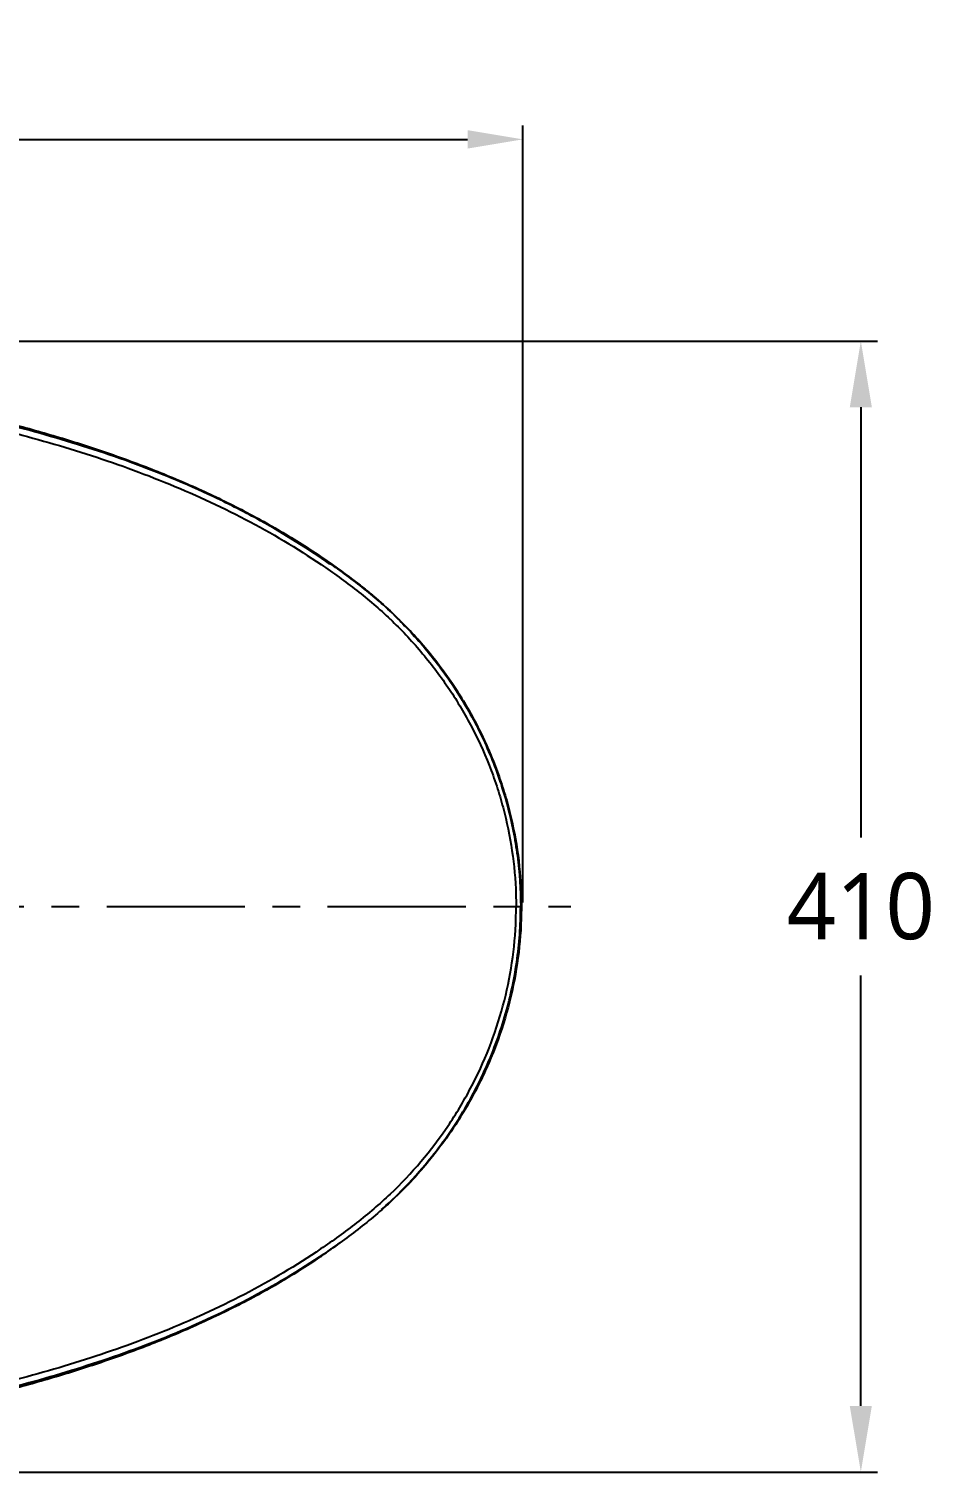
# Model space of a CAD drawing. Extents: x 2670 to 5532, y 31 to 2464.
# Drawn here: x 3428 to 3756, y 1540 to 2063 of the extents above; entities that cross this region are included whole.
import ezdxf

# ---------------------------------------------------------------- set-up
doc = ezdxf.new("R2010")
doc.units = 0
doc.header["$LTSCALE"] = 20
doc.header["$MEASUREMENT"] = 0
doc.linetypes.add('CENTER', pattern=[2, 1.25, -0.25, 0.25, -0.25])
doc.layers.get('0').update_dxf_attribs({"linetype": 'CONTINUOUS'})
doc.layers.get('DEFPOINTS').update_dxf_attribs({"linetype": 'CONTINUOUS'})
doc.layers.add('CENTER', color=2, linetype='CENTER')
doc.styles.get("Standard").update_dxf_attribs({"font": 'NanumGothic.ttf'})
doc.dimstyles.get("Standard").update_dxf_attribs({"dimtxt": 2.7, "dimasz": 2.5, "dimexe": 1.5, "dimexo": 1.5, "dimgap": 1.5, "dimtad": 1, "dimdec": 0, "dimlfac": 10, "dimzin": 0, "dimdsep": 46, "dimtxsty": 'Standard', "dimcen": 0, "dimclrt": 2, "dimadec": 0, "dimazin": 0, "dimtfac": 1, "dimtdec": 0, "dimtmove": 0, "dimatfit": 3, "dimfxl": 0, "dimtolj": 1, "dimtzin": 0, "dimarcsym": 0})

# ---------------------------------------------------------------- blocks, each defined once
blk = doc.blocks.new('*D28')
at = {"color": 3, "lineweight": -2}
for p, q in [((2916.64, 1746.43), (2916.64, 2027.75)), ((3606.41, 1746.43), (3606.41, 2027.75)), ((2936.64, 2022.75), (3586.41, 2022.75))]:
    blk.add_line(p, q, dxfattribs=at)
at = {"color": 3}
for points in [[(2936.64, 2026.08), (2936.64, 2019.41), (2916.64, 2022.75)], [(3586.41, 2026.08), (3586.41, 2019.41), (3606.41, 2022.75)]]:
    blk.add_solid(points, dxfattribs=at)
at = {"layer": 'DEFPOINTS', "color": 0}
for p in [(3606.41, 2022.75), (2916.64, 1744.93), (3606.41, 1744.93)]:
    blk.add_point(p, dxfattribs=at)
at = {"color": 2, "insert": (3261.53, 2046.35), "char_height": 25, "attachment_point": 5}
blk.add_mtext('\\A1;690', dxfattribs=at)
blk = doc.blocks.new('*D29')
at = {"color": 3, "lineweight": -2}
for p, q in [((3151.13, 1949.73), (3734.81, 1949.73)), ((3728.81, 1925.73), (3728.81, 1769.92)), ((3728.81, 1564.15), (3728.81, 1719.96)), ((3151.24, 1540.15), (3734.81, 1540.15))]:
    blk.add_line(p, q, dxfattribs=at)
at = {"color": 3}
for points in [[(3724.81, 1925.73), (3732.81, 1925.73), (3728.81, 1949.73)], [(3724.81, 1564.15), (3732.81, 1564.15), (3728.81, 1540.15)]]:
    blk.add_solid(points, dxfattribs=at)
at = {"layer": 'DEFPOINTS', "color": 0}
for p in [(3149.33, 1949.73), (3149.44, 1540.15), (3728.81, 1540.15)]:
    blk.add_point(p, dxfattribs=at)
at = {"color": 2, "insert": (3728.81, 1744.94), "char_height": 24, "attachment_point": 5}
blk.add_mtext('\\A1;410', dxfattribs=at)

msp = doc.modelspace()

# ---------------------------------------------------------------- linework, layer by layer
at = {"lineweight": -3}
for points, knots in [([(3559.82, 1850.6), (3557.85, 1852.48), (3553.82, 1856.11), (3545.48, 1862.91), (3530.31, 1873.92), (3507.32, 1887.62), (3477.7, 1901.21), (3447.19, 1912.05), (3416.01, 1920.75), (3373.64, 1929.93), (3331.05, 1936.21), (3288.23, 1940.66), (3256.03, 1943.17), (3223.75, 1944.98), (3202.17, 1945.65), (3191.37, 1945.84)], [-388.287062, -388.287062, -388.287062, -388.287062, -380.197745, -372.108432, -355.929804, -323.572549, -291.215294, -258.858039, -226.500785, -194.14353, -129.42902, -97.071765, -64.71451, -32.357255, 0, 0, 0, 0]), ([(3191.37, 1943.39), (3202.15, 1943.21), (3223.67, 1942.56), (3255.89, 1940.76), (3288.03, 1938.25), (3330.76, 1933.82), (3373.27, 1927.6), (3415.49, 1918.48), (3446.54, 1909.82), (3476.91, 1899.09), (3506.35, 1885.62), (3529.17, 1872.04), (3544.26, 1861.15), (3552.5, 1854.43), (3556.48, 1850.86), (3558.43, 1849.02)], [-386.637992, -386.637992, -386.637992, -386.637992, -354.41816, -322.198327, -289.978495, -257.758662, -193.318997, -161.099165, -128.879333, -96.6595, -64.439668, -32.219835, -16.109919, -8.054961, 0, 0, 0, 0]), ([(3352.16, 1933.66), (3357.26, 1932.88), (3362.35, 1932.05), (3367.43, 1931.18), (3379.44, 1929.12), (3391.39, 1926.79), (3403.27, 1924.1), (3409.21, 1922.75), (3415.13, 1921.32), (3421.03, 1919.77), (3426.93, 1918.23), (3432.8, 1916.58), (3438.64, 1914.83), (3444.48, 1913.07), (3450.29, 1911.21), (3456.06, 1909.22), (3461.83, 1907.23), (3467.56, 1905.12), (3473.24, 1902.87), (3478.92, 1900.62), (3484.55, 1898.24), (3490.1, 1895.7), (3495.66, 1893.16), (3501.16, 1890.47), (3506.56, 1887.62), (3511.97, 1884.77), (3517.3, 1881.76), (3522.52, 1878.57), (3525.13, 1876.98), (3527.71, 1875.34), (3530.27, 1873.66), (3532.82, 1871.98), (3535.35, 1870.26), (3537.85, 1868.49), (3540.34, 1866.72), (3542.81, 1864.91), (3545.24, 1863.05), (3546.45, 1862.12), (3547.66, 1861.17), (3548.85, 1860.21), (3550.05, 1859.26), (3551.23, 1858.29), (3552.4, 1857.3), (3554.74, 1855.33), (3557.03, 1853.29), (3559.25, 1851.19), (3559.47, 1850.98), (3559.68, 1850.78), (3559.9, 1850.57)], [113.965695, 113.965695, 113.965695, 113.965695, 129.436653, 129.436653, 129.436653, 165.972614, 165.972614, 165.972614, 184.253654, 184.253654, 184.253654, 202.546602, 202.546602, 202.546602, 220.852473, 220.852473, 220.852473, 239.171857, 239.171857, 239.171857, 257.503548, 257.503548, 257.503548, 275.844033, 275.844033, 275.844033, 294.192705, 294.192705, 294.192705, 303.368129, 303.368129, 303.368129, 312.545568, 312.545568, 312.545568, 321.727175, 321.727175, 321.727175, 326.317871, 326.317871, 326.317871, 330.907331, 330.907331, 330.907331, 340.095498, 340.095498, 340.095498, 340.984485, 340.984485, 340.984485, 340.984485]), ([(3536.62, 1868.94), (3528.42, 1874.72), (3514.58, 1883.28), (3500.35, 1890.56), (3494.77, 1893.22)], [-436.275357, -436.275357, -436.275357, -436.275357, -417.306863, -404.994379, -404.994379, -404.994379, -404.994379]), ([(3584.77, 1819.62), (3583.54, 1821.65), (3579.33, 1828.21), (3571.28, 1838.85), (3563.77, 1846.83), (3559.87, 1850.55)], [-39.753722, -39.753722, -39.753722, -39.753722, -32.606995, -16.303496, 0, 0, 0, 0]), ([(3558.48, 1848.97), (3562.33, 1845.31), (3569.74, 1837.47), (3579.53, 1824.56), (3587.78, 1810.86), (3593.38, 1798.72), (3597.05, 1788.56), (3600.12, 1778.26), (3602.81, 1765.25), (3603.92, 1753.21), (3603.99, 1746.39), (3604, 1744.93)], [-116.891479, -116.891479, -116.891479, -116.891479, -100.819494, -84.747507, -68.675519, -52.603531, -44.567538, -36.531544, -20.459556, -4.387569, 0, 0, 0, 0]), ([(3558.49, 1640.91), (3566.28, 1648.29), (3576.81, 1660.78), (3587.79, 1679.02), (3594.49, 1693.56), (3599.56, 1708.94), (3602.79, 1724.56), (3603.91, 1736.61), (3603.99, 1743.47), (3604, 1744.93)], [0, 0, 0, 0, 32.165183, 48.247775, 64.330368, 80.41296, 96.495553, 112.578146, 116.962933, 116.962933, 116.962933, 116.962933]), ([(3604, 1744.93), (3604.26, 1744.93), (3604.78, 1744.93), (3605.45, 1744.93), (3605.84, 1744.93), (3605.91, 1744.93), (3605.91, 1744.93)], [-3.407936, -3.407936, -3.407936, -3.407936, -2.556156, -1.703616, -0.851075, -0.115999, -0.115999, -0.115999, -0.115999]), ([(3584.78, 1670.26), (3583.56, 1668.25), (3576.44, 1657.14), (3567.73, 1646.82), (3559.85, 1639.3)], [78.914752, 78.914752, 78.914752, 78.914752, 86.053524, 118.695042, 118.695042, 118.695042, 118.695042]), ([(3558.43, 1640.85), (3554.57, 1637.2), (3546.4, 1630.26), (3528.96, 1617.67), (3505.96, 1604.04), (3476.47, 1590.61), (3446.28, 1579.96), (3415.42, 1571.39), (3373.55, 1562.31), (3330.86, 1556.06), (3288.03, 1551.61), (3255.83, 1549.1), (3223.57, 1547.28), (3191.3, 1546.34), (3159.01, 1546.18), (3134.79, 1546.59), (3118.68, 1547.28), (3113.07, 1547.6), (3110.14, 1547.79), (3109.89, 1547.8)], [-468.189193, -468.189193, -468.189193, -468.189193, -452.070548, -435.951904, -403.714759, -371.477614, -339.240469, -307.003324, -274.766179, -210.29189, -178.054745, -145.8176, -113.580455, -81.34331, -49.106165, -16.86902, -8.809734, -0.750447, 0, 0, 0, 0]), ([(3559.85, 1639.3), (3555.94, 1635.57), (3547.64, 1628.49), (3530.09, 1615.81), (3506.93, 1602.03), (3477.26, 1588.49), (3446.93, 1577.74), (3415.94, 1569.1), (3373.92, 1559.99), (3331.14, 1553.67), (3288.23, 1549.21), (3255.97, 1546.69), (3223.65, 1544.87), (3191.29, 1543.88), (3158.95, 1543.78), (3134.67, 1544.17), (3118.57, 1544.86), (3113.26, 1545.17), (3110.65, 1545.32)], [0, 0, 0, 0, 16.185145, 32.37029, 64.740435, 97.11058, 129.480725, 161.85087, 194.221016, 258.961306, 291.331451, 323.701596, 356.071742, 388.441887, 420.812032, 453.182177, 461.274714, 469.115694, 469.115694, 469.115694, 469.115694])]:
    msp.add_open_spline(points, degree=3, knots=knots, dxfattribs=at)
for points in [[(3536.62, 1868.94), (3536.71, 1869.06), (3536.76, 1869.13), (3536.77, 1869.15)], [(3536.62, 1868.94), (3536.71, 1869.06), (3536.76, 1869.13), (3536.77, 1869.15)], [(3555.31, 1635.24), (3556.84, 1636.59), (3558.33, 1637.97), (3559.79, 1639.37)], [(3555.31, 1635.24), (3556.84, 1636.59), (3558.33, 1637.97), (3559.79, 1639.37)]]:
    msp.add_open_spline(points, degree=3)
for points, knots in [([(3559.77, 1850.52), (3561.53, 1848.83), (3565.42, 1844.91), (3571.15, 1838.47), (3578.79, 1828.77), (3587.2, 1815.82), (3595.3, 1799.13), (3601.23, 1781.56), (3604.87, 1763.32), (3605.66, 1751.06), (3605.66, 1744.93)], [29.716865, 29.716865, 29.716865, 29.716865, 37.029197, 46.286496, 55.543795, 74.058393, 92.572992, 111.08759, 129.602188, 148.11676, 148.11676, 148.11676, 148.11676]), ([(3559.77, 1850.52), (3561.53, 1848.83), (3565.42, 1844.91), (3571.15, 1838.47), (3578.79, 1828.77), (3587.2, 1815.82), (3595.3, 1799.13), (3601.23, 1781.56), (3604.87, 1763.32), (3605.66, 1751.06), (3605.66, 1744.93)], [29.716865, 29.716865, 29.716865, 29.716865, 37.029197, 46.286496, 55.543795, 74.058393, 92.572992, 111.08759, 129.602188, 148.11676, 148.11676, 148.11676, 148.11676]), ([(3584.82, 1819.55), (3586.38, 1816.98), (3587.86, 1814.36), (3589.26, 1811.69), (3591.79, 1806.89), (3594.05, 1801.95), (3596.03, 1796.9), (3597.03, 1794.36), (3597.95, 1791.78), (3598.8, 1789.19), (3599.65, 1786.6), (3600.43, 1783.99), (3601.13, 1781.36), (3602.52, 1776.13), (3603.61, 1770.86), (3604.41, 1765.51), (3605.2, 1760.16), (3605.69, 1754.78), (3605.85, 1749.38), (3605.89, 1747.9), (3605.91, 1746.42), (3605.91, 1744.93)], [41.107424, 41.107424, 41.107424, 41.107424, 50.138247, 50.138247, 50.138247, 66.430201, 66.430201, 66.430201, 74.626761, 74.626761, 74.626761, 82.795231, 82.795231, 82.795231, 99.000549, 99.000549, 99.000549, 115.210842, 115.210842, 115.210842, 119.6575, 119.6575, 119.6575, 119.6575]), ([(3584.82, 1819.55), (3586.38, 1816.98), (3587.86, 1814.36), (3589.26, 1811.69), (3591.79, 1806.89), (3594.05, 1801.95), (3596.03, 1796.9), (3597.03, 1794.36), (3597.95, 1791.78), (3598.8, 1789.19), (3599.65, 1786.6), (3600.43, 1783.99), (3601.13, 1781.36), (3602.52, 1776.13), (3603.61, 1770.86), (3604.41, 1765.51), (3605.2, 1760.16), (3605.69, 1754.78), (3605.85, 1749.38), (3605.89, 1747.9), (3605.91, 1746.42), (3605.91, 1744.93)], [41.107424, 41.107424, 41.107424, 41.107424, 50.138247, 50.138247, 50.138247, 66.430201, 66.430201, 66.430201, 74.626761, 74.626761, 74.626761, 82.795231, 82.795231, 82.795231, 99.000549, 99.000549, 99.000549, 115.210842, 115.210842, 115.210842, 119.6575, 119.6575, 119.6575, 119.6575]), ([(3559.83, 1639.41), (3563.47, 1642.92), (3571.76, 1651.73), (3583.1, 1667.03), (3593.06, 1685.35), (3600.31, 1704.73), (3604.71, 1724.8), (3605.66, 1738.19), (3605.66, 1744.93)], [5.984869, 5.984869, 5.984869, 5.984869, 20.772476, 41.544951, 62.317427, 83.089903, 103.862378, 124.634854, 124.634854, 124.634854, 124.634854]), ([(3559.83, 1639.41), (3563.47, 1642.92), (3571.76, 1651.73), (3583.1, 1667.03), (3593.06, 1685.35), (3600.31, 1704.73), (3604.71, 1724.8), (3605.66, 1738.19), (3605.66, 1744.93)], [5.984869, 5.984869, 5.984869, 5.984869, 20.772476, 41.544951, 62.317427, 83.089903, 103.862378, 124.634854, 124.634854, 124.634854, 124.634854]), ([(3605.91, 1744.93), (3605.91, 1743.45), (3605.89, 1741.95), (3605.84, 1740.47), (3605.69, 1735.05), (3605.2, 1729.66), (3604.4, 1724.3), (3603.6, 1718.95), (3602.51, 1713.67), (3601.11, 1708.45), (3599.71, 1703.2), (3598, 1698), (3596.02, 1692.94), (3594.05, 1687.9), (3591.79, 1682.98), (3589.27, 1678.19), (3587.92, 1675.62), (3586.49, 1673.1), (3585, 1670.62)], [1.18668, 1.18668, 1.18668, 1.18668, 5.652732, 5.652732, 5.652732, 21.90474, 21.90474, 21.90474, 38.114207, 38.114207, 38.114207, 54.449379, 54.449379, 54.449379, 70.695996, 70.695996, 70.695996, 79.392465, 79.392465, 79.392465, 79.392465]), ([(3605.91, 1744.93), (3605.91, 1743.45), (3605.89, 1741.95), (3605.84, 1740.47), (3605.69, 1735.05), (3605.2, 1729.66), (3604.4, 1724.3), (3603.6, 1718.95), (3602.51, 1713.67), (3601.11, 1708.45), (3599.71, 1703.2), (3598, 1698), (3596.02, 1692.94), (3594.05, 1687.9), (3591.79, 1682.98), (3589.27, 1678.19), (3587.92, 1675.62), (3586.49, 1673.1), (3585, 1670.62)], [1.18668, 1.18668, 1.18668, 1.18668, 5.652732, 5.652732, 5.652732, 21.90474, 21.90474, 21.90474, 38.114207, 38.114207, 38.114207, 54.449379, 54.449379, 54.449379, 70.695996, 70.695996, 70.695996, 79.392465, 79.392465, 79.392465, 79.392465]), ([(3584.78, 1670.27), (3582.5, 1666.51), (3580.06, 1662.86), (3577.46, 1659.32), (3573.84, 1654.38), (3569.92, 1649.66), (3565.73, 1645.19), (3565.24, 1644.66), (3564.74, 1644.14), (3564.24, 1643.62)], [45.180689, 45.180689, 45.180689, 45.180689, 58.360936, 58.360936, 58.360936, 76.747282, 76.747282, 76.747282, 78.914752, 78.914752, 78.914752, 78.914752]), ([(3584.78, 1670.27), (3582.5, 1666.51), (3580.06, 1662.86), (3577.46, 1659.32), (3573.84, 1654.38), (3569.92, 1649.66), (3565.73, 1645.19), (3565.24, 1644.66), (3564.74, 1644.14), (3564.24, 1643.62)], [45.180689, 45.180689, 45.180689, 45.180689, 58.360936, 58.360936, 58.360936, 76.747282, 76.747282, 76.747282, 78.914752, 78.914752, 78.914752, 78.914752]), ([(3502.5, 1600.2), (3508.23, 1603.11), (3521.36, 1610.34), (3533.24, 1618.14), (3539.75, 1622.85), (3540.22, 1623.18)], [-72.408298, -72.408298, -72.408298, -72.408298, -53.55153, -26.775765, -24.709721, -24.709721, -24.709721, -24.709721]), ([(3502.5, 1600.2), (3508.23, 1603.11), (3521.36, 1610.34), (3533.24, 1618.14), (3539.75, 1622.85), (3540.22, 1623.18)], [-72.408298, -72.408298, -72.408298, -72.408298, -53.55153, -26.775765, -24.709721, -24.709721, -24.709721, -24.709721]), ([(3533.57, 1618.41), (3532.47, 1617.66), (3531.37, 1616.93), (3530.27, 1616.2), (3527.71, 1614.52), (3525.13, 1612.89), (3522.52, 1611.29), (3517.3, 1608.11), (3511.97, 1605.09), (3506.56, 1602.24), (3501.16, 1599.39), (3495.66, 1596.71), (3490.1, 1594.17), (3484.55, 1591.63), (3478.92, 1589.24), (3473.24, 1586.99), (3467.56, 1584.74), (3461.83, 1582.63), (3456.06, 1580.64), (3450.29, 1578.66), (3444.48, 1576.79), (3438.64, 1575.04), (3432.8, 1573.28), (3426.93, 1571.64), (3421.03, 1570.09), (3415.13, 1568.55), (3409.21, 1567.11), (3403.27, 1565.76), (3391.39, 1563.07), (3379.44, 1560.75), (3367.43, 1558.69), (3361.93, 1557.74), (3356.42, 1556.85), (3350.9, 1556.01)], [118.695042, 118.695042, 118.695042, 118.695042, 122.663677, 122.663677, 122.663677, 131.839101, 131.839101, 131.839101, 150.187773, 150.187773, 150.187773, 168.528258, 168.528258, 168.528258, 186.859949, 186.859949, 186.859949, 205.179333, 205.179333, 205.179333, 223.485204, 223.485204, 223.485204, 241.778153, 241.778153, 241.778153, 260.059192, 260.059192, 260.059192, 296.595153, 296.595153, 296.595153, 313.345336, 313.345336, 313.345336, 313.345336]), ([(3533.57, 1618.41), (3532.47, 1617.66), (3531.37, 1616.93), (3530.27, 1616.2), (3527.71, 1614.52), (3525.13, 1612.89), (3522.52, 1611.29), (3517.3, 1608.11), (3511.97, 1605.09), (3506.56, 1602.24), (3501.16, 1599.39), (3495.66, 1596.71), (3490.1, 1594.17), (3484.55, 1591.63), (3478.92, 1589.24), (3473.24, 1586.99), (3467.56, 1584.74), (3461.83, 1582.63), (3456.06, 1580.64), (3450.29, 1578.66), (3444.48, 1576.79), (3438.64, 1575.04), (3432.8, 1573.28), (3426.93, 1571.64), (3421.03, 1570.09), (3415.13, 1568.55), (3409.21, 1567.11), (3403.27, 1565.76), (3391.39, 1563.07), (3379.44, 1560.75), (3367.43, 1558.69), (3361.93, 1557.74), (3356.42, 1556.85), (3350.9, 1556.01)], [118.695042, 118.695042, 118.695042, 118.695042, 122.663677, 122.663677, 122.663677, 131.839101, 131.839101, 131.839101, 150.187773, 150.187773, 150.187773, 168.528258, 168.528258, 168.528258, 186.859949, 186.859949, 186.859949, 205.179333, 205.179333, 205.179333, 223.485204, 223.485204, 223.485204, 241.778153, 241.778153, 241.778153, 260.059192, 260.059192, 260.059192, 296.595153, 296.595153, 296.595153, 313.345336, 313.345336, 313.345336, 313.345336])]:
    msp.add_open_spline(points, degree=3, knots=knots)
for points in [[(3584.82, 1819.55), (3584.8, 1819.57), (3584.79, 1819.59), (3584.77, 1819.62)], [(3585, 1670.62), (3584.93, 1670.5), (3584.85, 1670.38), (3584.78, 1670.26)], [(3559.81, 1639.43), (3559.84, 1639.36), (3559.85, 1639.31), (3559.85, 1639.3)]]:
    msp.add_open_spline(points, degree=3, dxfattribs=at)
at = {"layer": 'CENTER', "color": 1, "linetype": 'CENTER', "ltscale": 2}
msp.add_line((2895.78, 1744.93), (3623.85, 1744.93), dxfattribs=at)

# ---------------------------------------------------------------- dimensions: what is measured, and where the dimension line sits
dim = msp.add_linear_dim(base=(3606.41, 2022.75), p1=(2916.64, 1744.93), p2=(3606.41, 1744.93), dimstyle='Standard', override={"dimtxt": 25, "dimasz": 20, "dimexe": 5, "dimgap": 10, "dimlfac": 1, "dimzin": 12, "dimpost": '', "dimclrd": 3, "dimclre": 3, "dimazin": 2, "dimarcsym": 1})
dim.commit()
dim.dimension.update_dxf_attribs({"geometry": '*D28', "text_midpoint": (3261.53, 2046.35)})
dim = msp.add_linear_dim(base=(3728.81, 1540.15), p1=(3149.33, 1949.73), p2=(3149.44, 1540.15), angle=90, dimstyle='Standard', override={"dimscale": 1.2, "dimtxt": 20, "dimasz": 20, "dimexe": 5, "dimgap": 10, "dimtih": 1, "dimtoh": 1, "dimlfac": 1, "dimzin": 12, "dimclrd": 3, "dimclre": 3, "dimazin": 2, "dimarcsym": 1})
dim.commit()
dim.dimension.update_dxf_attribs({"geometry": '*D29', "text_midpoint": (3728.81, 1744.94)})

doc.saveas('drawing.dxf')
